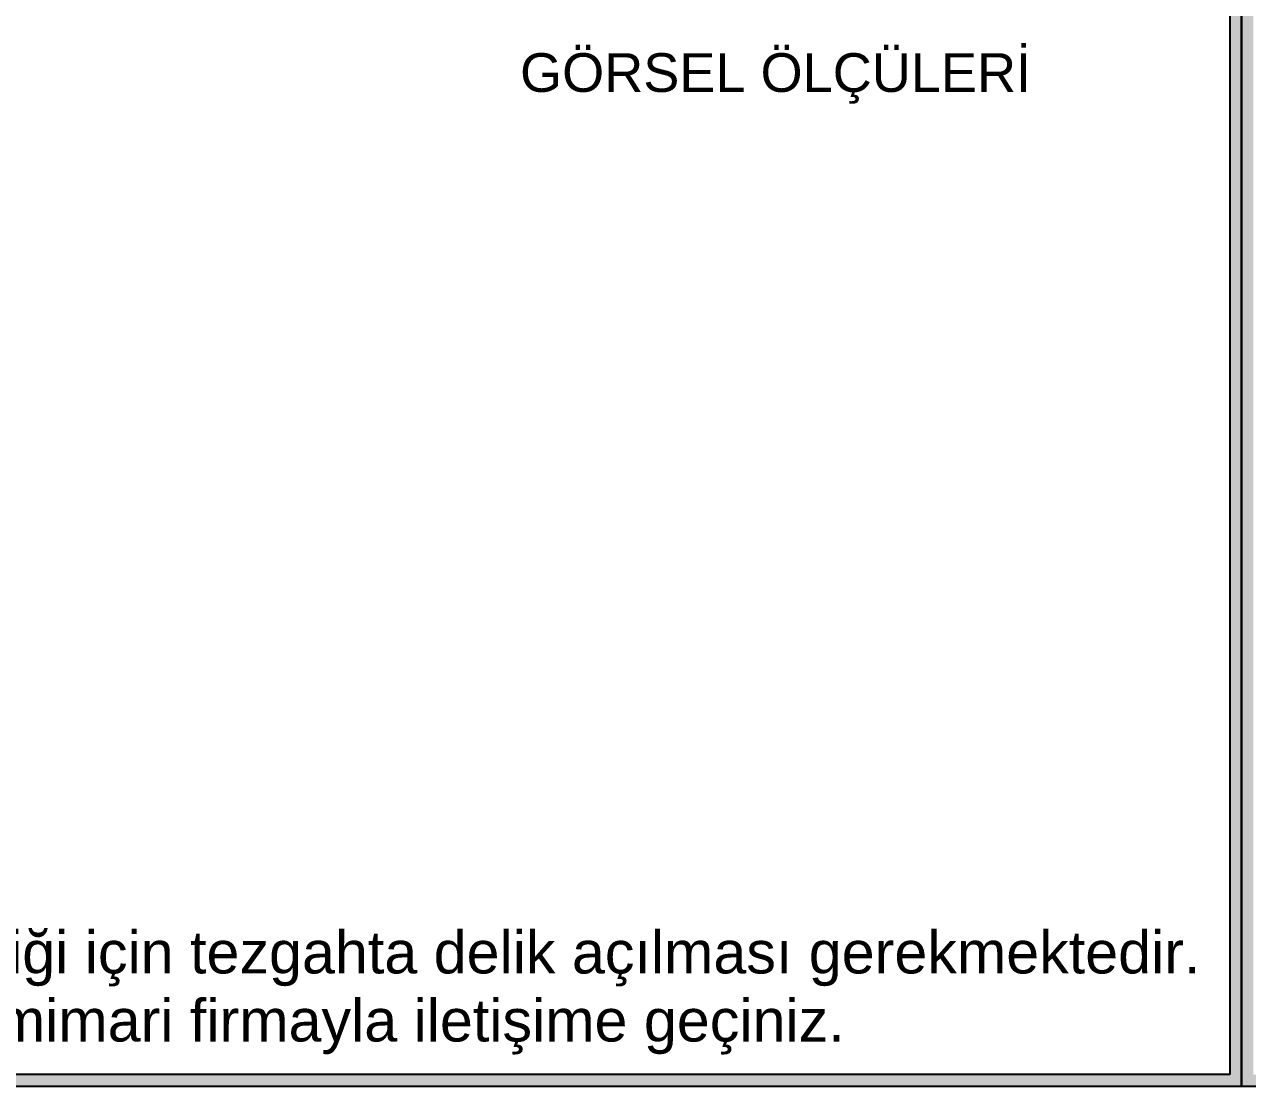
# Model space of a CAD drawing. Header units: millimetres. Extents: x 1287 to 21021, y -1522 to 4173.
# Drawn here: x 3897 to 5953, y 585 to 2370 of the extents above; entities that cross this region are included whole.
import ezdxf

# ---------------------------------------------------------------- set-up
doc = ezdxf.new("R2010")
doc.units = ezdxf.units.MM
doc.styles.get("Standard").update_dxf_attribs({"font": 'arial.ttf'})

msp = doc.modelspace()

# ---------------------------------------------------------------- hatches: boundary and pattern name
h = msp.add_hatch(color=256)
h.dxf.hatch_style = 1
h.paths.add_polyline_path([(5942.638, 584.53), (5942.638, 4059.675), (1286.5, 4059.675), (1286.5, 584.53)])
h.paths.add_polyline_path([(1306.5, 604.53), (1306.5, 4039.675), (5922.638, 4039.675), (5922.638, 604.53)], flags=16)
h.paths.add_polyline_path([(1863.755, 778.27), (1864.529, 3865.935), (1879.919, 3865.935), (1879.145, 778.27)], flags=0)
h.paths.add_polyline_path([(1359.5, 1487.424), (1359.498, 1502.885), (1812.22, 1502.885), (1812.22, 1487.495)], flags=0)
h.paths.add_polyline_path([(1424.14, 1558.408), (1424.14, 1881.292), (1527.463, 1881.292), (1527.463, 1558.408)], flags=0)
h.paths.add_polyline_path([(1415.53, 1891.8), (1381.089, 1891.8), (1398.31, 1921.935)], flags=0)
h.paths.add_polyline_path([(1359.498, 1969.703), (1359.5, 1985.164), (1812.22, 1985.093), (1812.22, 1969.703)], flags=0)
h.paths.add_polyline_path([(1359.383, 2302.178), (1359.386, 2317.639), (1812.106, 2317.568), (1812.106, 2302.178)], flags=0)
h.paths.add_polyline_path([(1359.419, 2537.898), (1359.421, 2553.359), (1812.141, 2553.288), (1812.141, 2537.898)], flags=0)
h.paths.add_polyline_path([(1359.454, 2763.088), (1359.456, 2778.549), (1812.176, 2778.478), (1812.176, 2763.088)], flags=0)
h.paths.add_polyline_path([(1359.498, 2988.278), (1359.5, 3003.739), (1812.22, 3003.668), (1812.22, 2988.278)], flags=0)
h.paths.add_polyline_path([(1359.498, 3269.753), (1359.5, 3285.214), (1812.22, 3285.143), (1812.22, 3269.753)], flags=0)
h.paths.add_polyline_path([(1359.498, 3569.858), (1359.5, 3585.319), (1812.22, 3585.248), (1812.22, 3569.858)], flags=0)
h.paths.add_polyline_path([(1354.825, 797.747), (1849.942, 797.747), (1849.942, 1365.654), (1354.825, 1365.654)], flags=8)
h.paths.add_polyline_path([(1376.632, 1385.998), (1498.599, 1385.998), (1498.599, 1444.419), (1376.632, 1444.419)], flags=8)
h.paths.add_polyline_path([(1426.929, 2022.407), (1763.728, 2022.407), (1763.728, 2188.461), (1426.929, 2188.461)], flags=8)
h.paths.add_polyline_path([(1376.755, 3510.142), (1630.784, 3510.142), (1630.784, 3568.563), (1376.755, 3568.563)], flags=8)
h.paths.add_polyline_path([(1533.884, 1885.056), (1656.424, 1885.056), (1656.424, 1922.23), (1533.884, 1922.23)], flags=8)
h.paths.add_polyline_path([(1440.205, 1884.623), (1513.108, 1884.623), (1513.108, 1921.797), (1440.205, 1921.797)], flags=8)
h.paths.add_polyline_path([(1563.537, 3656.935), (1855.678, 3656.935), (1855.678, 3704.668), (1563.537, 3704.668)], flags=8)
h = msp.add_hatch(color=256)
h.dxf.hatch_style = 1
h.paths.add_polyline_path([(10598.775, 584.53), (10598.775, 4059.675), (5942.638, 4059.675), (5942.638, 584.53)])
h.paths.add_polyline_path([(5962.638, 604.53), (5962.638, 4039.675), (10578.775, 4039.675), (10578.775, 604.53)], flags=16)
h.paths.add_polyline_path([(6519.893, 778.27), (6520.667, 3865.935), (6536.057, 3865.935), (6535.283, 778.27)], flags=0)
h.paths.add_polyline_path([(6015.638, 1487.424), (6015.635, 1502.885), (6468.358, 1502.885), (6468.358, 1487.495)], flags=0)
h.paths.add_polyline_path([(6080.278, 1558.408), (6080.278, 1881.292), (6183.601, 1881.292), (6183.601, 1558.408)], flags=0)
h.paths.add_polyline_path([(6071.667, 1891.8), (6037.227, 1891.8), (6054.447, 1921.935)], flags=0)
h.paths.add_polyline_path([(6015.635, 1969.703), (6015.638, 1985.164), (6468.358, 1985.093), (6468.358, 1969.703)], flags=0)
h.paths.add_polyline_path([(6015.521, 2302.178), (6015.523, 2317.639), (6468.243, 2317.568), (6468.243, 2302.178)], flags=0)
h.paths.add_polyline_path([(6015.556, 2537.898), (6015.558, 2553.359), (6468.278, 2553.288), (6468.278, 2537.898)], flags=0)
h.paths.add_polyline_path([(6015.591, 2763.088), (6015.594, 2778.549), (6468.313, 2778.478), (6468.313, 2763.088)], flags=0)
h.paths.add_polyline_path([(6015.635, 2988.278), (6015.638, 3003.739), (6468.358, 3003.668), (6468.358, 2988.278)], flags=0)
h.paths.add_polyline_path([(6015.635, 3269.753), (6015.638, 3285.214), (6468.358, 3285.143), (6468.358, 3269.753)], flags=0)
h.paths.add_polyline_path([(6015.635, 3569.858), (6015.638, 3585.319), (6468.358, 3585.248), (6468.358, 3569.858)], flags=0)
h.paths.add_polyline_path([(6011.198, 802.859), (6502.295, 802.859), (6502.295, 1366.204), (6011.198, 1366.204)], flags=8)
h.paths.add_polyline_path([(6032.866, 1386.231), (6154.175, 1386.231), (6154.175, 1444.648), (6032.866, 1444.648)], flags=8)
h.paths.add_polyline_path([(6083.249, 2022.59), (6419.744, 2022.59), (6419.744, 2188.638), (6083.249, 2188.638)], flags=8)
h.paths.add_polyline_path([(6032.989, 3510.142), (6274.583, 3510.142), (6274.583, 3568.56), (6032.989, 3568.56)], flags=8)
h.paths.add_polyline_path([(6192.211, 1890.769), (6318.904, 1890.769), (6318.904, 1916.599), (6192.211, 1916.599)], flags=8)
h.paths.add_polyline_path([(6096.728, 1889.902), (6173.401, 1889.902), (6173.401, 1915.733), (6096.728, 1915.733)], flags=8)
h.paths.add_polyline_path([(6219.686, 3657.173), (6505.428, 3657.173), (6505.428, 3704.638), (6219.686, 3704.638)], flags=8)

# ---------------------------------------------------------------- linework, layer by layer
for points in [[(5942.638, 584.53), (1286.5, 584.53), (1286.5, 4059.675), (5942.638, 4059.675)], [(10598.775, 584.53), (5942.638, 584.53), (5942.638, 4059.675), (10598.775, 4059.675)], [(5922.638, 604.53), (1306.5, 604.53), (1306.5, 4039.675), (5922.638, 4039.675)]]:
    msp.add_lwpolyline(points, close=True)

# ---------------------------------------------------------------- texts
for s, p in [('*Mutfakta, benmarilerde sulu sisteme geçildiği için tezgahta delik açılması gerekmektedir.', (1946.257, 774.703)), (' Bu aşamada çalıştığınız mutfak firması ve mimari firmayla iletişime geçiniz.', (1946.257, 660.253))]:
    msp.add_text(s, height=71.24525).set_placement(p)
at = {"insert": (4729.925, 2321.987), "char_height": 65.09542, "attachment_point": 1}
msp.add_mtext_dynamic_manual_height_columns('GÖRSEL ÖLÇÜLERİ', width=920.14501, gutter_width=650.954, heights=[0], dxfattribs=at)

doc.saveas('drawing.dxf')
